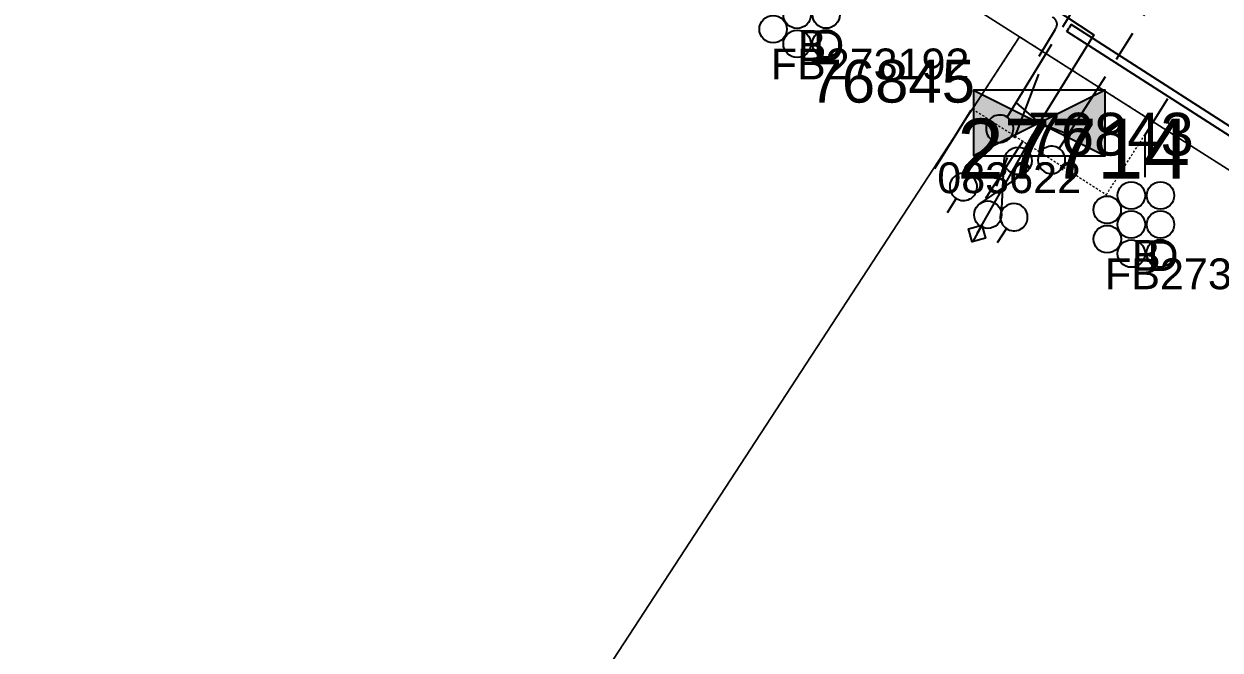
# Model space of a CAD drawing. Header units: metres. Extents: x 0 to 294317, y 0 to 6233398.
# Drawn here: x 293313.8 to 293383.6, y 6231664.8 to 6231701.4 of the extents above; entities that cross this region are included whole.
import ezdxf
from ezdxf.enums import TextEntityAlignment as Align

# ---------------------------------------------------------------- set-up
doc = ezdxf.new("R2010")
doc.units = ezdxf.units.M
for name, pattern in [('Cable Exist UG', [8.2, 4, -1.2, 1.8, -1.2]), ('HIDDEN', [0.375, 0.25, -0.125]), ('HIDDEN2', [0.1875, 0.125, -0.0625])]:
    doc.linetypes.add(name, pattern=pattern)
doc.layers.get('0').update_dxf_attribs({"color": 6})
for name, color, linetype in [('_User Miscellaneous2', 7, 'Continuous'), ('Duct_SP_EXT', 7, 'Continuous'), ('Equip_HV_EXT', 7, 'Continuous'), ('Equip_LV_EXT', 7, 'Continuous'), ('Mains_HV_EXT', 7, 'Continuous'), ('Services_SP_EXT', 7, 'Continuous'), ('Sub_SP_EXT', 7, 'Continuous'), ('Trench_SP_EXT', 7, 'Continuous')]:
    doc.layers.add(name, color=color, linetype=linetype)
for name, color, linetype, lineweight in [('Cadastre Land Parcels_SP_EXT', 9, 'Continuous', 5), ('Cadastre Other Property_SP_EXT', 9, 'HIDDEN', 5), ('Cadastre Roads_SP_EXT', 9, 'Continuous', 5)]:
    doc.layers.add(name, color=color, linetype=linetype, lineweight=lineweight)
doc.styles.get("Standard").update_dxf_attribs({"font": 'arial.ttf'})
doc.styles.add('SWITCH_LABEL', font='arial.ttf', dxfattribs={"height": 2.5})
doc.linetypes.add('Cable E UG', pattern='A,6,-0.5,["E",Standard,S=1.7,R=0,X=0.5,Y=-1],-2.9', length=9.4)

# ---------------------------------------------------------------- blocks, each defined once
blk = doc.blocks.new('SUB_PADMOUNT_EXT')
for points in [[(0, 0), (-3.84, 1.92), (-3.84, -1.92)], [(0, 0), (3.84, 1.92), (3.84, -1.92)]]:
    blk.add_hatch(color=256).paths.add_polyline_path(points)
for p, q in [((3.84, 1.92), (-3.84, -1.92)), ((-3.84, 1.92), (3.84, -1.92))]:
    blk.add_line(p, q)
blk.add_lwpolyline([(-3.84, -1.92), (3.84, -1.92), (3.84, 1.92), (-3.84, 1.92)], close=True)
for tag, height, flags, p in [('ASSET_NUM', 3.5, 8, (2, 2)), ('STREET_CODE', 0.2, 9, (1.5, 0)), ('OPERATING_VOLTAGE', 0.2, 9, (1.5, -0.6)), ('ORIENTATION', 0.2, 9, (1.5, -0.8)), ('CONSTRUCTED_VOLTAGE', 0.2, 9, (1.5, -0.2)), ('NO_PHASES', 0.2, 9, (1.5, -0.4)), ('OWNED_BY', 0.2, 9, (1.5, -1)), ('OPERATED_BY', 0.2, 9, (1.5, -1.2)), ('MAINTAINED_BY', 0.2, 9, (1.5, -1.4)), ('SECONDARY_VOLTAGE', 0.2, 9, (1.5, -1.6)), ('STATE', 0.2, 9, (1.5, -1.8)), ('PARENT', 0.2, 9, (1.5, -2)), ('SUBSTATION_TYPE', 0.2, 9, (1.5, -2.2)), ('USAGE', 0.2, 9, (1.5, -2.4)), ('LEGEND', 0.2, 9, (1.5, -2.6)), ('LOCATION', 0.2, 9, (1.5, -2.8)), ('STREETNAME', 0.2, 9, (1.5, -3)), ('SUBURB', 0.2, 9, (1.5, -3.2)), ('NOTES', 0.2, 9, (1.5, -3.4)), ('Z', 0.2, 1, (1.5, -3.6))]:
    blk.add_attdef(tag, text='', height=height, dxfattribs=dict(flags=flags)).set_placement(p, align=Align.MIDDLE_LEFT)
blk = doc.blocks.new('DUCT_EXT')
blk.add_circle((0, 0.8), 0.8)
at = {"flags": 1}
blk.add_attdef('Z', (0, 0), '', height=0.2, dxfattribs=at)
at = {"flags": 9}
for tag, p in [('DUCT_CODE', (0, 0)), ('XSECT_TYPE', (0, -0.2)), ('STATE', (0, -0.6)), ('FB_REFERENCE', (0, -0.4)), ('NOTES', (0, -0.8))]:
    blk.add_attdef(tag, text='', height=0.2, dxfattribs=at).set_placement(p, align=Align.MIDDLE_LEFT)
blk = doc.blocks.new('CCP_EXT')
at = {"flags": 9}
for tag, p in [('USAGE', (0, -1.2)), ('LEGEND', (0, -1.4)), ('STATE', (0, -1.8)), ('LIFE_SUPPORT', (0, -1.6)), ('NOTES', (0, -2))]:
    blk.add_attdef(tag, text='', height=0.2, dxfattribs=at).set_placement(p, align=Align.MIDDLE_LEFT)
blk.add_wipeout([(0, 0.566), (0.566, 0), (0, -0.566), (-0.566, 0)])
blk.add_lwpolyline([(-0.566, 0), (0, 0.566), (0.566, 0), (0, -0.566), (-0.566, 0)])
at = {"flags": 1}
blk.add_attdef('Z', (0, 0), '', height=0.2, dxfattribs=at)
at = {"flags": 9}
for tag, p in [('CCP_TYPE', (0, 0)), ('OPERATING_VOLTAGE', (0, -0.6)), ('ORIENTATION', (0, -0.8)), ('CONSTRUCTED_VOLTAGE', (0, -0.2)), ('NO_PHASES', (0, -0.4)), ('OWNED_BY', (0, -1))]:
    blk.add_attdef(tag, text='', height=0.2, dxfattribs=at).set_placement(p, align=Align.MIDDLE_LEFT)
blk = doc.blocks.new('LV_UG_DFUSE_CLOSED_EXT')
for points in [[(5.04, 0.726), (2.156, -0.717)], [(5.049, -0.707), (2.156, 0.717)], [(1, 0), (0, 0)], [(6.2, 0.013), (7.2, 0.013)]]:
    blk.add_lwpolyline(points)
for centre in [(1.8, 0), (5.4, 0.011)]:
    blk.add_circle(centre, 0.8)
at = {"flags": 9}
for tag, p in [('ACTUAL_STATUS', (0, 0)), ('OPERATING_VOLTAGE', (0, -0.6)), ('ORIENTATION', (0, -0.8)), ('CONSTRUCTED_VOLTAGE', (0, -0.2)), ('NO_PHASES', (0, -0.4)), ('STATE', (0, -1)), ('SWITCH_TYPE', (0, -1.2)), ('USAGE', (0, -1.4)), ('NOTES', (0, -1.6))]:
    blk.add_attdef(tag, text='', height=0.2, dxfattribs=at).set_placement(p, align=Align.MIDDLE_LEFT)
at = {"flags": 1}
blk.add_attdef('Z', (0, 0), '', height=0.2, dxfattribs=at)
blk = doc.blocks.new('SWG_HOLEC_SU_EXT')
blk.add_line((1.8, -2), (5.8, -2))
for points in [[(1.8, -0.8, 1), (1.8, 0.8, 1)], [(5.8, -0.8, 1), (5.8, 0.8, 1)]]:
    blk.add_lwpolyline(points, format="xyb", close=True)
for points in [[(1, 0), (0, 0)], [(6.6, 0), (7.6, 0)]]:
    blk.add_lwpolyline(points)
at = {"style": 'SWITCH_LABEL', "flags": 8}
blk.add_attdef('ASSET_NUM', text='', height=2.5, rotation=179.95437, dxfattribs=at).set_placement((-2.4, 0), align=Align.MIDDLE_LEFT)
at = {"flags": 1}
blk.add_attdef('Z', (0, 0), '', height=0.2, dxfattribs=at)
at = {"flags": 9}
for tag, p in [('ACTUAL_STATUS', (0, -0.4)), ('CONSTRUCTED_VOLTAGE', (0, -0.6)), ('NO_PHASES', (0, -0.8)), ('OPERATING_VOLTAGE', (0, -1)), ('ORIENTATION', (0, -1.2)), ('OWNED_BY', (0, -1.4)), ('STATE', (0, -1.8)), ('SWITCH_TYPE', (0, -2)), ('PARENT', (0, -1.6)), ('STREETNAME', (0, -2.6)), ('SUBURB', (0, -2.8)), ('USAGE', (0, -2.2)), ('LOCATION', (0, -2.4)), ('NOTES', (0, -3))]:
    blk.add_attdef(tag, text='', height=0.2, dxfattribs=at).set_placement(p, align=Align.MIDDLE_LEFT)
at = {"style": 'SWITCH_LABEL', "flags": 9}
blk.add_attdef('STREET_CODE', text='', height=0.2, dxfattribs=at).set_placement((0, -0.2), align=Align.MIDDLE_LEFT)

msp = doc.modelspace()

# ---------------------------------------------------------------- linework, layer by layer
at = {"layer": 'Cadastre Land Parcels_SP_EXT', "linetype": 'Continuous'}
msp.add_lwpolyline([(293344.632, 6231658.824), (293371.873, 6231700.603), (293304.712, 6231743.32)], dxfattribs=at)
msp.add_lwpolyline([(293414.539, 6231673.465), (293371.873, 6231700.603), (293344.632, 6231658.824), (293397.024, 6231624.662), (293418.107, 6231656.977), (293414.539, 6231673.465)], close=True, dxfattribs=at)
at = {"layer": 'Cadastre Other Property_SP_EXT', "linetype": 'HIDDEN2'}
msp.add_lwpolyline([(293371.873, 6231700.603), (293369.127, 6231696.391), (293376.94, 6231691.384), (293379.674, 6231695.641), (293371.873, 6231700.603)], close=True, dxfattribs=at)
at = {"layer": 'Duct_SP_EXT'}
for p, q in [((293374.89, 6231701.322), (293374.76, 6231701.121)), ((293416.249, 6231674.698), (293374.89, 6231701.322)), ((293374.63, 6231700.919), (293374.76, 6231701.121)), ((293415.823, 6231674.401), (293374.63, 6231700.919))]:
    msp.add_line(p, q, dxfattribs=at)
msp.add_lwpolyline([(293379.196, 6231692.413), (293379.196, 6231694.887), (293380.517, 6231696.994)], dxfattribs=at)
at = {"layer": 'Mains_HV_EXT', "linetype": 'Cable Exist UG'}
for points in [[(293373.029, 6231695.571), (293374.731, 6231694.916), (293379.16, 6231701.872), (293379.16, 6231701.872), (293350.279, 6231720.274), (293349.257, 6231718.951)], [(293373.029, 6231695.571), (293371.667, 6231696.76), (293374.994, 6231702.17), (293374.994, 6231702.17), (293350.557, 6231717.777), (293347.293, 6231712.605), (293345.673, 6231713.531)]]:
    msp.add_lwpolyline(points, dxfattribs=at)
at = {"layer": 'Mains_HV_EXT', "linetype": 'Cable E UG'}
msp.add_lwpolyline([(293345.698, 6231713.475), (293348.62, 6231718.376), (293348.62, 6231718.376), (293372.894, 6231702.917), (293376.214, 6231700.719), (293373.033, 6231695.597)], dxfattribs=at)
at = {"layer": 'Trench_SP_EXT', "linetype": 'Cable Exist UG'}
msp.add_lwpolyline([(293373.792, 6231701.744, -0.507903), (293373.945, 6231701.037), (293373.945, 6231701.037), (293372.992, 6231699.444)], format="xyb", dxfattribs=at)
msp.add_lwpolyline([(293372.971, 6231698.424), (293370.47, 6231691.778)], dxfattribs=at)

# ---------------------------------------------------------------- block references
at = {"layer": 'Duct_SP_EXT', "rotation": 90}
for p in [(293359.683, 6231701.895), (293361.382, 6231701.899), (293358.282, 6231701.048), (293359.682, 6231700.197), (293361.376, 6231700.216), (293379.194, 6231691.337), (293380.896, 6231691.333), (293377.789, 6231690.505), (293379.194, 6231689.638), (293380.893, 6231689.642), (293377.793, 6231688.791), (293379.193, 6231687.941), (293380.887, 6231687.959)]:
    msp.add_blockref('DUCT_EXT', p, dxfattribs=at)
at = {"layer": 'Sub_SP_EXT'}
ref = msp.add_blockref('SUB_PADMOUNT_EXT', (293373.029, 6231695.571), dxfattribs=at)
ref.add_attrib('ASSET_NUM', '27714', dxfattribs={"layer": '0', "height": 3.5}).set_placement((293375.029, 6231695.821), align=Align.TOP_CENTER)

# ---------------------------------------------------------------- texts
at = {"layer": '_User Miscellaneous2'}
for s, p in [('B', (293358.918, 6231699.198)), ('D', (293359.823, 6231699.184)), ('FB273192', (293357.343, 6231698.118)), ('B', (293378.429, 6231686.941)), ('D', (293379.334, 6231686.927)), ('FB273192', (293376.854, 6231685.861))]:
    msp.add_text(s, height=1.8, dxfattribs=at).set_placement(p)
at = {"layer": 'Cadastre Other Property_SP_EXT'}
msp.add_text('083622', height=1.8, dxfattribs=at).set_placement((293367.068, 6231691.474))

# ---------------------------------------------------------------- next in the draw order: block references
at = {"layer": 'Services_SP_EXT', "rotation": 240.5458440479376}
msp.add_blockref('CCP_EXT', (293369.382, 6231689.113), dxfattribs=at)

# ---------------------------------------------------------------- next in the draw order: linework, layer by layer
at = {"layer": 'Cadastre Roads_SP_EXT', "linetype": 'Continuous'}
msp.add_lwpolyline([(293304.712, 6231743.32), (293371.873, 6231700.603), (293414.539, 6231673.465)], dxfattribs=at)
at = {"layer": 'Services_SP_EXT'}
msp.add_lwpolyline([(293373.029, 6231695.571), (293369.382, 6231689.113)], dxfattribs=at)

# ---------------------------------------------------------------- next in the draw order: block references
at = {"layer": 'Equip_HV_EXT'}
ref = msp.add_blockref('SWG_HOLEC_SU_EXT', (293371.667, 6231696.76), dxfattribs=dict(at, rotation=238.0157232748456))
ref.add_attrib('ASSET_NUM', '76845', dxfattribs={"layer": '0', "height": 2.5, "style": 'SWITCH_LABEL'}).set_placement((293369.268, 6231698.01), align=Align.MIDDLE_RIGHT)
ref = msp.add_blockref('SWG_HOLEC_SU_EXT', (293374.731, 6231694.916), dxfattribs=dict(at, rotation=236.663680196441))
ref.add_attrib('ASSET_NUM', '76843', dxfattribs={"layer": '0', "height": 2.5, "style": 'SWITCH_LABEL'}).set_placement((293372.332, 6231696.166), align=Align.TOP_LEFT)
at = {"layer": 'Equip_LV_EXT', "rotation": 240.5458440479376}
msp.add_blockref('LV_UG_DFUSE_CLOSED_EXT', (293372.666, 6231694.922), dxfattribs=at)

doc.saveas('drawing.dxf')
